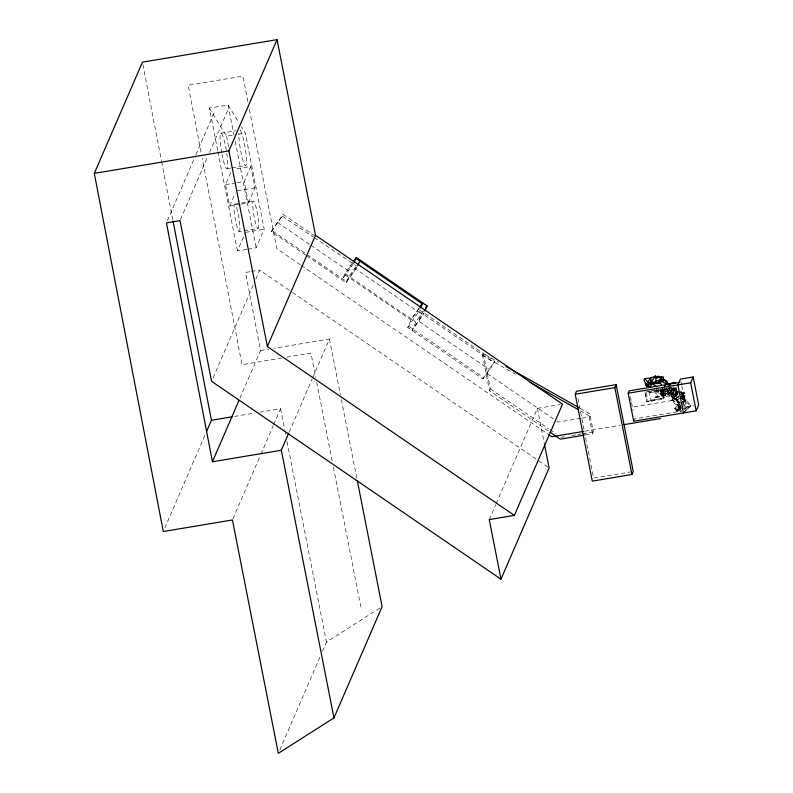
<?xml version="1.0" encoding="UTF-8"?>
<svg xmlns="http://www.w3.org/2000/svg" width="793" height="793" viewBox="0 0 793 793"><rect width="100%" height="100%" fill="white"/><g stroke="black" fill="none" stroke-linecap="round" stroke-linejoin="round"><path stroke-width="0.59" stroke-dasharray="3.96 2.97" d="M684.052 409.069L684.111 405.59L686.133 399.741L683.358 398.968L682.912 402.051M670.838 387.39L672.286 388.729L672.385 391.316L670.531 393.328L665.961 394.587L662.889 393.06L663.662 389.938L666.08 387.757M663.017 393.298L663.791 390.176L665.406 388.719M673.029 386.875L673.554 391.137L671.245 394.141L669.342 395.083L665.476 395.499L660.113 393.239L661.055 389.621L660.113 393.239L660.628 394.171L665.991 396.431L669.847 396.014L671.76 395.073L674.07 392.069L673.535 387.807M660.628 394.171L662.115 388.54M672.186 399.87L672.583 396.53L677.787 401.298L680.989 408.474L672.186 399.87L677.708 394.468L677.648 391.484L671.998 397.006L678.025 402.438L677.787 401.298L680.909 398.255M682.059 398.492L683.675 396.906L682.059 394.934L681.693 392.029L684.547 392.575L685.142 393.794L682.823 405.401M660.827 391.702L662.621 392.803L662.839 395.529M674.407 387.638L676.687 388.064L675.428 395.241L666.814 392.684L661.798 392.664L662.423 389.076M676.687 388.064L670.918 389.343L670.224 393.328L669.242 390.364L669.659 387.975M681.504 405.501L677.638 406.997L675.378 409.119L678.074 409.872L680.335 407.751L679.958 405.005L678.342 404.4L679.115 401.07M682.476 399.394L684.547 392.575M681.316 410.635L677.638 406.997L678.312 404.549L677.956 397.917L681.197 398.552M650.984 400.445L663.126 398.066L663.9 395.42L656.822 396.599L650.984 400.445L649.487 392.822L654.542 390.592M677.41 411.25L676.449 409.634L678.035 405.263L680.374 406.74L681.336 408.365L677.41 411.25L675.458 410.05L674.496 408.435L678.035 405.263M167.402 220.613L195.405 155.914M195.891 154.774L214.556 111.644M180.487 219.483L207.508 157.044M209.471 152.504L228.146 109.424M240.239 204.257L229.692 206.011L225.499 184.66L231.09 171.734M229.692 206.011L235.293 193.086M241.409 204.059L248.437 202.879L244.234 181.528L250.757 166.451L234.361 169.187M248.437 202.879L254.959 187.802L250.757 166.451M246.801 249.369L237.434 250.935L245.007 233.449M247.971 249.171L256.169 247.803L264.218 229.227L245.315 133.125L241.488 126.87M305.731 255.108L271.414 231.645L271.9 230.515L283.21 214.397L314.563 235.828M271.414 231.645L283.21 214.397M213.079 377.914L253.849 283.706M255.812 279.166L259.737 270.086L291.437 291.755M164.766 528.108L205.05 435.03M239.942 398.185L260.57 350.516L245.533 272.455L250.271 271.662M232.914 518.83L260.421 455.271M260.917 454.131L273.198 425.752M273.684 424.622L280.563 408.732L259.945 412.172M352.766 262.523L344.995 273.605L342.695 278.918L354.005 262.8M306.742 255.792L346.105 282.714L348.484 277.203L356.969 265.11M289.187 432.086L312.273 378.737M312.769 377.597L329.472 339.007L273.863 348.296M407.751 327.539L419.685 309.984L494.822 361.36L494.208 362.798L482.897 378.925L407.751 327.539L411.428 319.034L419.21 307.952M423.561 310.925L415.79 322.008L412.102 330.512L423.412 314.395L424.037 312.957L412.727 329.075M279.79 749.94L320.075 656.862M322.533 651.192L326.458 642.112L382.107 606.655M548.171 430.877L489.509 390.771L482.58 355.532L483.393 353.658L498.43 362.163M482.897 378.925L494.822 361.36M489.509 390.771L490.322 388.897L483.393 353.658M489.251 519.593L495.645 504.834M496.131 503.704L537.396 408.355L560.116 404.559M585.343 434.99L592.5 433.801L588.931 415.651L589.744 413.777L580.08 408.316M592.5 433.801L593.313 431.917L589.744 413.777M633.716 421.242L634.747 418.873L680.8 411.171M661.967 390.027L662.561 388.649L664.197 397.759L663.602 399.137L648.139 401.714L646.791 401.625L645.006 392.535L661.967 390.027L663.602 399.137M681.098 409.812L671.572 400.485L678.63 392.555M682.129 398.81L683.616 395.37M684.815 409.703L685.925 407.126L681.792 386.102M682.069 395.925L690.792 405.451L685.905 410.447M680.999 393.606L681.693 392.029M667.746 386.667L665.099 390.533L663.216 390.979L661.451 389.938L672.226 397.303L676.925 390.146L673.059 387.271M663.216 390.979L664.603 388.947M671.185 396.431L676.042 389.313L674.437 389.819L671.136 394.656L671.185 396.431L672.226 397.303M672.127 397.224L680.424 403.062L672.127 397.224L676.935 390.176L673.009 387.47M678.184 391.187L673.366 398.235L678.867 390.186M357.187 266.468L346.591 281.584L271.9 230.515M346.105 282.714L357.405 266.587M419.507 307.882L411.032 319.966L344.588 274.547M683.06 399.008L685.925 395.013L681.316 391.772M662.621 392.803L665.178 393.536L669.847 392.436L671.711 389.997L671.423 387.698L674.437 389.819M662.205 388.719L663.919 391.613L669.421 389.819L671.869 387.569M679.77 394.755L677.004 398.066L674.417 397.006L670.343 392.168L673.118 388.848L675.705 389.918L677.737 392.337M670.343 392.168L672.93 393.239L675.705 389.918M674.417 397.006L677.182 393.685L673.118 388.848M679.76 402.953L678.312 404.549L682.466 405.124M662.889 393.06L665.833 394.349L669.034 393.764L672.256 391.078L672.157 388.491M654.384 389.66L655.92 397.452L657.793 395.509L664.088 396.153L662.561 388.362M671.572 400.485L678.035 393.933M684.329 411.993L690.792 405.451M663.394 391.147L666.526 388.669M675.914 398.829L678.382 396.411M677.381 399.513L671.998 397.006L672.583 396.53L678.025 402.438L677.381 399.513L678.937 397.987M684.141 405.392L686.51 403.072L682.466 396.728L683.675 396.906L681.95 395.36M685.291 409.099L689.404 405.074L690.644 405.788L684.062 412.231M675.428 395.241L669.242 390.364L666.814 392.684L667.508 388.699L670.918 389.343M655.92 397.452L663.9 395.42L664.088 396.153L655.92 397.452L656.822 396.599L655.543 390.146M666.239 389.819L670.789 387.559L672.335 390.701L668.777 393.011L667.785 392.961L666.239 389.819L670.789 387.559M682.604 402.755L686.133 399.741L677.956 397.917M676.449 409.634L674.496 408.435L676.449 409.634L680.374 406.74M683.169 406.135L680.335 407.751L677.638 406.997M667.785 392.961L672.335 390.701M665.634 392.555L664.792 388.283L658.557 390.394L661.065 390.671L667.31 388.57L668.152 392.842L661.907 394.944L659.389 394.666L665.634 392.555L668.152 392.842M678.53 397.838L676.35 397.481L675.458 392.941L677.648 392.257M680.781 394.171L682.961 393.477L683.972 397.174L680.701 398.205M676.35 397.481L678.54 396.797M661.798 392.664L669.242 390.364M646.791 401.625L664.197 397.759M649.735 391.108L645.155 392.198L646.791 401.308M650.875 390.84L654.304 390.027M662.73 389.185L664.93 388.709M649.487 392.822L661.63 390.443L663.126 398.066M217.678 150.482L209.352 108.116L228.087 104.983L238.931 122.697M220.732 133.274L235.957 130.726M209.352 108.116L226.58 136.247L233.608 135.078M238.287 134.295L245.315 133.125M227.115 168.671L230.624 168.086M231.794 167.888L245.85 165.549M225.499 184.66L236.036 182.896M237.206 182.697L244.234 181.528M237.394 190.736L254.959 187.802M234.787 204.207L253.532 201.075M239.159 231.615A13.897 1.893 80.5 0 0 237.603 211.434A13.897 1.893 80.5 0 0 234.163 210.68A13.897 1.893 80.5 0 0 239.159 231.615L242.678 231.021M243.847 230.832L257.903 228.483A13.897 1.893 80.5 0 0 256.347 208.301A13.897 1.893 80.5 0 0 252.898 207.548A13.897 1.893 80.5 0 0 257.903 228.483M245.473 232.349L264.218 229.227M251.45 271.464L259.737 270.086M260.57 350.516L269.035 349.098M281.931 358.01L241.994 364.681L202.215 158.164M286.769 357.197L310.975 353.153L315.743 377.418M234.48 416.424L255.098 412.984M656.733 389.948L659.092 389.551M633.994 406.859L680.919 399.018M580.783 418.298L558.123 422.084L555.09 420.012M581.973 418.099L590.319 416.702M685.925 407.126L694.053 405.768M584.738 431.214L620.136 425.306M561.117 437.3L564.695 436.705M571.852 435.506L576.62 434.713M577.81 434.505L581.388 433.91M582.577 433.712L593.313 431.917M632.031 471.706L593.59 478.129L584.808 433.474M679.631 396.45L683.972 397.174M665.515 391.514L672.335 392.803M682.287 393.239L685.142 393.794M680.642 394.399L683.497 394.954M682.059 394.845L684.904 395.4M678.342 404.4L680.245 404.767M678.739 391.911L682.961 393.477M675.458 392.941L677.569 393.724M678.074 409.872L682.991 412.419M675.378 409.119L680.305 411.666M482.58 355.532L515.886 374.355M580.337 410.794L588.931 415.651M671.711 389.997L674.07 392.069M282.417 216.221L313.235 236.919M314.266 237.613L356.384 265.903M419.061 311.421L494.208 362.798M277.56 222.456L309.914 244.581M310.925 245.275L348.345 270.859L350.645 265.546L421.44 313.949L418.377 321.016L489.172 369.419M344.995 273.605L415.79 322.008M487.328 373.681L554.079 419.319M408.375 326.101L483.522 377.488M490.322 388.897L548.984 429.003M549.995 429.697L556.062 433.84M300.329 264.783L276.816 248.705L249.329 108.948M301.35 265.477L547.695 433.93M292.458 292.458L537.862 460.257M538.883 460.951L549.113 467.949M670.967 387.618L672.286 388.729M682.109 398.77L686.51 403.072M682.406 398.215L689.404 405.074M672.167 399.107L681.356 408.603M672.93 393.239L677.004 398.066M669.847 392.436L671.76 395.073M675.814 409.456L676.776 411.071M668.301 393.199L669.847 396.014M665.991 396.431L665.178 393.536M660.391 390.662L660.906 391.593M669.401 387.202L670.194 388.808M669.48 388.699L671.027 391.841M668.221 387.4L669.421 389.819M667.23 389.859L668.777 393.011M680.88 381.433L681.564 384.932M680.533 390.711L681.227 394.22M681.455 395.38L682.367 400.059M682.604 401.228L684.21 409.396M661.065 390.671L661.907 394.944M658.388 390.007L659.508 395.687M656.525 389.056L657.793 395.509M646.354 392.634L648.139 401.714M630.376 396.678L631.297 401.347M631.525 402.517L633.131 410.695M577.928 398.482L584.57 432.264M537.396 408.355L544.186 442.92M329.472 339.007L340.425 394.716M341.377 399.553L356.86 478.278M316.694 382.276L332.445 462.349M333.397 467.206L361.311 609.163M247.902 101.653L242.876 76.138L188.179 85.277L201.283 153.307M228.087 104.983L234.034 135.246M235.224 141.293L256.169 247.803M280.563 408.732L284.628 429.39M284.865 430.609L286.065 436.685M287.016 441.542L326.458 642.112M226.58 136.247L228.939 148.261M217.916 151.691L237.434 250.935M142.918 64.56L161.385 160.473M161.623 161.683L172.844 219.958M221.782 153.049A18.061 2.458 80.5 0 1 222.149 134.463A18.061 2.458 80.5 0 1 227.76 164.795A18.061 2.458 80.5 0 1 222 154.199M240.13 130.211A18.061 2.458 80.5 0 1 246.108 154.903A18.061 2.458 80.5 0 1 243.401 161.822A18.061 2.458 80.5 0 1 238.832 133.551M681.336 408.365L675.458 410.05L681.336 408.365"/><path stroke-width="1.19" d="M357.336 480.697L382.107 606.655L333.962 717.893L278.323 753.35L232.428 519.97L163.299 531.518L94.308 173.38L142.453 62.132L277.044 39.65L315.515 235.273L267.37 346.511L514.37 515.4L562.505 404.152L315.515 235.273M267.37 346.511L228.899 150.888L277.044 39.65M206.517 431.63L211.434 420.28L173.082 221.178M288.702 433.216L281.327 450.246L212.435 461.754L238.961 400.455M354.005 262.8L356.305 257.477L427.09 305.89L424.909 310.935M357.901 265.467L359.794 261.085M420.568 307.932L422.738 302.906M575.203 394.24L576.501 391.236L616.151 384.615L633.23 471.508L631.932 474.501L592.292 481.133L575.203 394.24L614.853 387.618L616.151 384.615M212.435 461.754L166.421 222.883L180.001 220.613L211.602 381.324L500.978 579.187L549.113 467.949L544.424 444.11M683.407 412.945L677.896 384.912L680.414 379.094L693.181 376.962L698.692 404.995L696.175 410.814L633.716 421.242L628.205 393.219L629.236 390.84L678.927 382.533M696.175 410.814L690.663 382.781L693.181 376.962M648.862 386.32L645.978 384.783L650.627 378.013L655.464 376.07L658.438 377.656M649.17 382.672L646.939 386.042L647.623 386.409L650.181 386.835L652.48 383.435L646.939 386.042L650.181 386.835M664.514 386.122L667.26 382.087L664.256 380.085M353.48 261.512L356.305 257.477M419.913 306.941L421.331 304.928M420.211 306.871L422.332 303.848L355.898 258.419M425.682 307.902L427.09 305.89M645.978 384.783L643.896 379.599L644.878 378.509L647.99 382.345L650.914 382.434L655.464 376.07L656.158 381.79L659.142 383.376L658.864 381.086M656.812 378.083L658.249 376.08L660.252 377.418M656.505 377.855L663.235 376.853L663.602 379.867L658.507 381.72M673.287 383.653L675.745 382.533L673.039 382.573L669.748 383.881M650.884 383.881L659.142 383.376M655.147 382.662L652.907 383.297L651.152 382.365L650.785 379.341M655.722 381.165L661.848 379.649L663.602 379.867M666.526 384.417L662.889 381.73L659.142 382.365L661.372 384.694M94.308 173.38L228.899 150.888M211.434 420.28L232.052 416.831M628.205 393.219L690.663 382.781M583.519 431.422L551.789 436.725L548.716 434.623M623.794 424.691L660.41 418.575M584.154 435.188L560.304 439.173L550.193 432.264M514.37 515.4L489.251 519.593L500.978 579.187M644.878 378.509L650.627 378.013L650.914 382.434L656.158 381.79M666.199 383.862L669.976 383.862L666.774 384.109M667.656 384.793L669.55 384.793M650.914 382.434L652.679 383.376M647.99 382.345L649.923 383.366M646.206 385.408L645.522 385.051L647.623 386.409M505.954 366.406L579.009 407.701M529.853 382.256L578.196 409.584M665.307 380.908L667.26 382.087M652.748 384.139L656.753 386.806M670.065 385.229L666.16 382.781L669.094 384.793M663.434 378.876L666.16 380.898L666.407 383.237M614.853 387.618L631.932 474.501M281.327 450.246L333.962 717.893M661.481 376.635L661.848 379.649M659.925 376.953L660.291 379.976M662.641 379.381L662.889 381.73"/></g></svg>
